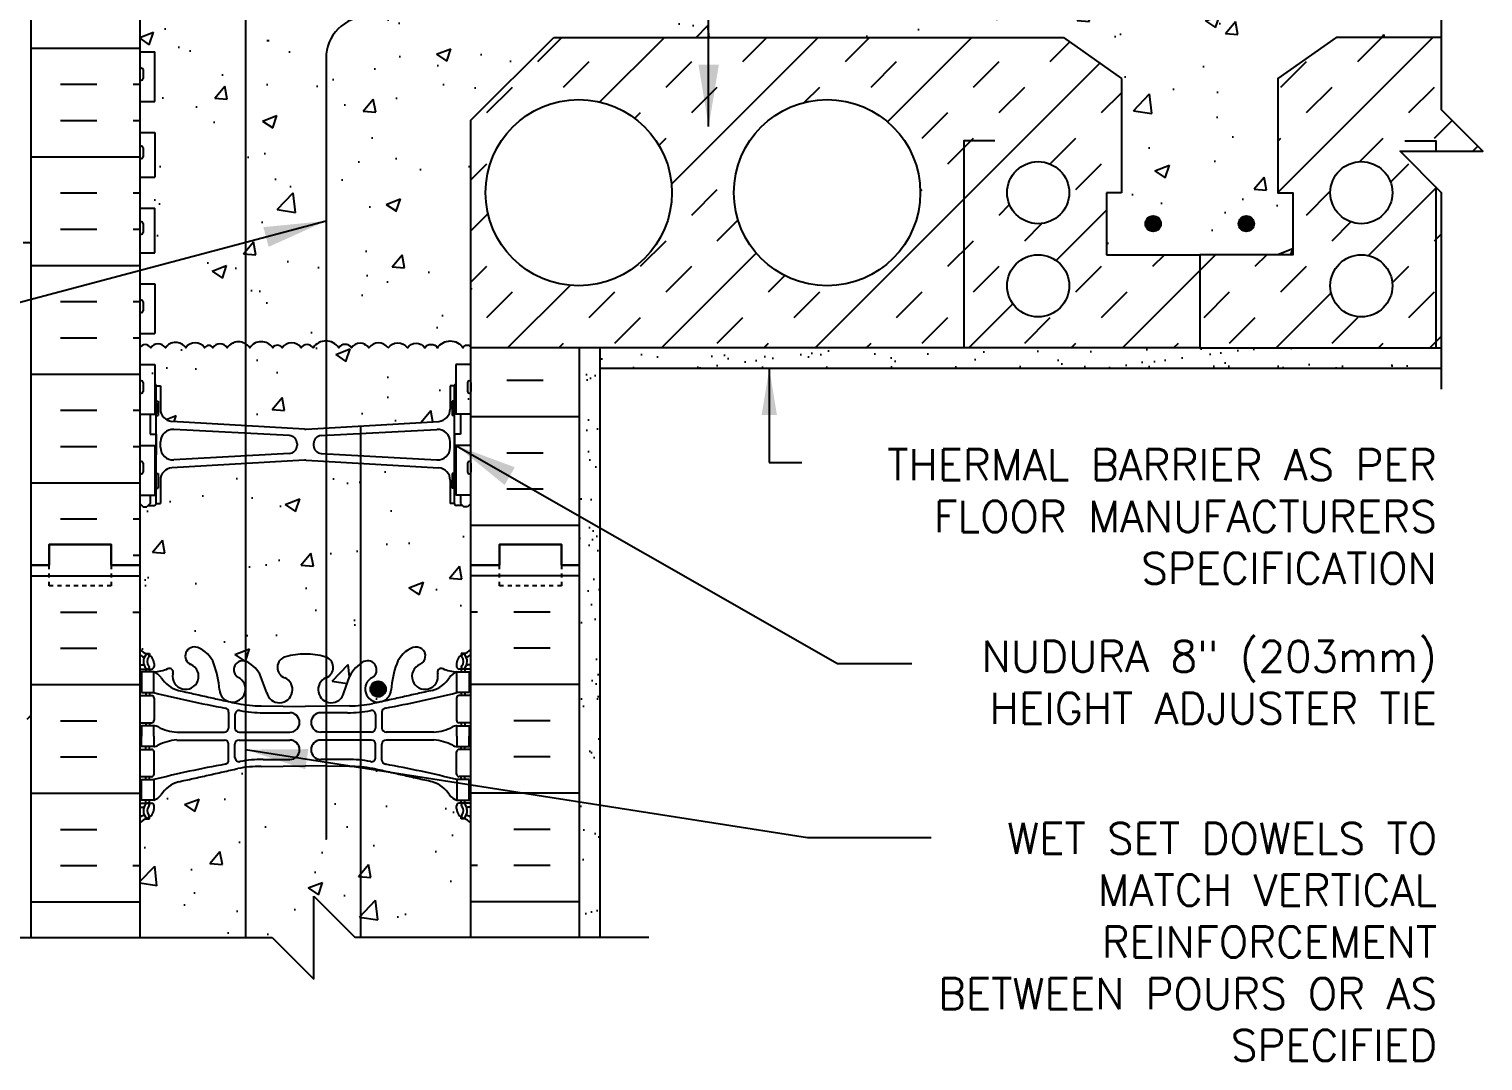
# Model space of a CAD drawing. Header units: inches. Extents: x 233.3 to 287.4, y 28.5 to 97.9.
# Drawn here: x 252.24 to 287.35, y 57.89 to 82.82 of the extents above; entities that cross this region are included whole.
import ezdxf

# ---------------------------------------------------------------- set-up
doc = ezdxf.new("R2010")
doc.units = ezdxf.units.IN
doc.header["$LTSCALE"] = 0.5
doc.header["$MEASUREMENT"] = 0
doc.linetypes.add('DASHED2', pattern=[0.375, 0.25, -0.125])
for name, color, linetype in [('HATCH', 12, 'Continuous'), ('line25', 2, 'Continuous'), ('LINE3', 3, 'Continuous'), ('LINE50', 5, 'Continuous'), ('LINE9', 9, 'Continuous'), ('TEXT', 4, 'Continuous'), ('Web_Edge', 9, 'Continuous')]:
    doc.layers.add(name, color=color, linetype=linetype)
doc.styles.add('DIM', font='romans.shx', dxfattribs={"width": 0.7})
doc.styles.add('ROMANS', font='romans.shx', dxfattribs={"height": 0.75})
doc.dimstyles.new('ext_12', dxfattribs={"dimscale": 12, "dimtxt": 0.09375, "dimasz": 0.09375, "dimexe": 0.09375, "dimexo": 0.0625, "dimgap": 0.0625, "dimtad": 1, "dimdec": 1, "dimzin": 3, "dimdsep": 46, "dimlunit": 4, "dimtxsty": 'DIM', "dimcen": 0.09, "dimdle": 0.09375, "dimclrt": 4, "dimadec": 0, "dimazin": 0, "dimtfac": 1, "dimtdec": 1, "dimtmove": 2, "dimatfit": 3, "dimfxl": 1, "dimfrac": 2, "dimtolj": 1, "dimtzin": 0, "dimarcsym": 0})
doc.dimstyles.new('ext_8', dxfattribs={"dimscale": 8, "dimtxt": 0.09375, "dimasz": 0.09375, "dimexe": 0.09375, "dimexo": 0.0625, "dimgap": 0.0625, "dimtad": 1, "dimdec": 1, "dimzin": 3, "dimdsep": 46, "dimlunit": 4, "dimtxsty": 'DIM', "dimcen": 0.09, "dimdle": 0.09375, "dimclrt": 4, "dimadec": 0, "dimazin": 0, "dimtfac": 1, "dimtdec": 1, "dimtmove": 2, "dimatfit": 3, "dimfxl": 1, "dimfrac": 2, "dimtolj": 1, "dimtzin": 0, "dimarcsym": 0})

msp = doc.modelspace()

# ---------------------------------------------------------------- hatches: boundary and pattern name
at = {"layer": 'HATCH'}
h = msp.add_hatch(dxfattribs=at)
h.set_pattern_fill('INSUL', color=256, scale=7, style=0)
h.set_pattern_definition([(0, (-2671.2536, -327.144), (0, 2.625), []), (0, (-2671.2536, -326.269), (0, 2.625), [0.875, -0.875]), (0, (-2671.2536, -325.394), (0, 2.625), [0.875, -0.875])])
h.paths.add_polyline_path([(252.283, 69.865), (252.721, 69.865), (252.721, 70.365), (254.221, 70.365), (254.221, 69.865), (254.908, 69.865), (254.908, 87.865), (254.221, 87.865), (254.221, 88.365), (252.721, 88.365), (252.721, 87.865), (252.283, 87.865)])
h = msp.add_hatch(dxfattribs=at)
h.set_pattern_fill('INSUL', color=256, scale=7, style=0)
h.set_pattern_definition([(0, (67.7753, -57.7944), (0, 2.625), []), (0, (67.7753, -56.9194), (0, 2.625), [0.875, -0.875]), (0, (67.7753, -56.0444), (0, 2.625), [0.875, -0.875])])
h.paths.add_polyline_path([(265.533, 87.865), (265.096, 87.865), (265.096, 88.365), (263.596, 88.365), (263.596, 87.865), (262.908, 87.865), (262.908, 84.615), (265.533, 84.615)])
h.paths.add_polyline_path([(265.533, 75.115), (262.908, 75.115), (262.908, 69.865), (263.596, 69.865), (263.596, 70.365), (265.096, 70.365), (265.096, 69.865), (265.533, 69.865)])
h = msp.add_hatch(dxfattribs=at)
h.set_pattern_fill('AR-CONC', color=256, scale=0.5)
h.set_pattern_definition([(50, (0, 0), (3.5863, -0.31376), [0.375, -4.125]), (355, (0, 0), (-0.693757, 3.76096), [0.3, -3.3]), (100.4514, (0.299, -0.026), (2.892544, 3.4472), [0.3187, -3.50571]), (46.1842, (0, 1), (5.336207, -0.827596), [0.5625, -6.1875]), (96.6356, (0.4447, 0.931), (4.67331, 4.87059), [0.47805, -5.25857]), (351.1842, (0, 1), (4.67331, 4.87059), [0.45, -4.95]), (21, (0.5, 0.75), (2.984535, -2.013094), [0.375, -4.125]), (326, (0.5, 0.75), (1.216577, 3.62575), [0.3, -3.3]), (71.4514, (0.7487, 0.5822), (4.20111, 1.612656), [0.3187, -3.50571]), (37.5, (0, 0), (0.0607993, 1.664469), [0, -3.26, 0, -3.35, 0, -3.3125]), (7.5, (0, 0), (1.315348, 1.972059), [0, -1.91, 0, -3.185, 0, -1.2625]), (327.5, (-1.115, 0), (2.669112, -0.1127744), [0, -1.25, 0, -3.9, 0, -5.175]), (317.5, (-1.615, 0), (2.91593, 0.500525), [0, -1.625, 0, -2.59, 0, -3.675])])
edge = h.paths.add_edge_path()
edge.add_arc((262.562, 63.278), 0.5, 46.2109, 66.4218)
edge.add_line((262.762, 63.736), (262.672, 63.736))
edge.add_line((262.672, 63.736), (262.672, 63.778))
edge.add_arc((262.812, 63.985), 0.25, 180, 235.9442, ccw=False)
edge.add_line((262.562, 63.985), (262.562, 64.052))
edge.add_arc((262.625, 64.052), 0.0625, 90, 180, ccw=False)
edge.add_line((262.625, 64.115), (262.672, 64.115))
edge.add_line((262.672, 64.115), (262.672, 64.185))
edge.add_line((262.672, 64.185), (262.567, 64.185))
edge.add_arc((262.689, 64.527), 0.364, 212.0424, 250.3387, ccw=False)
edge.add_arc((261.766, 63.916), 0.743, 34.228, 73.8107)
edge.add_spline(control_points=[(261.974, 64.63), (260.536, 64.951)], knot_values=[0, 0, 1, 1], degree=1, periodic=0)
edge.add_arc((259.98, 62.019), 2.984, 79.2546, 90.0995)
edge.add_line((259.975, 65.003), (258.908, 65.019))
edge.add_line((258.908, 65.019), (257.841, 65.003))
edge.add_arc((257.836, 62.019), 2.984, 89.9005, 100.7454)
edge.add_spline(control_points=[(257.28, 64.951), (255.842, 64.63)], knot_values=[0, 0, 1, 1], degree=1, periodic=0)
edge.add_arc((256.05, 63.916), 0.743, 106.1893, 145.772)
edge.add_arc((255.127, 64.527), 0.364, 289.6613, 327.9576, ccw=False)
edge.add_line((255.249, 64.185), (255.144, 64.185))
edge.add_line((255.144, 64.185), (255.144, 64.115))
edge.add_line((255.144, 64.115), (255.192, 64.115))
edge.add_arc((255.192, 64.052), 0.0625, 0, 90, ccw=False)
edge.add_line((255.254, 64.052), (255.254, 63.985))
edge.add_arc((255.004, 63.985), 0.25, 304.0558, 360, ccw=False)
edge.add_line((255.144, 63.778), (255.144, 63.736))
edge.add_line((255.144, 63.736), (255.054, 63.736))
edge.add_arc((255.254, 63.278), 0.5, 113.5782, 133.7891)
edge.add_line((254.908, 63.639), (254.908, 60.865))
edge.add_line((254.908, 60.865), (258.111, 60.865))
edge.add_line((258.111, 60.865), (259.111, 59.865))
edge.add_line((259.111, 59.865), (259.111, 61.865))
edge.add_line((259.111, 61.865), (260.111, 60.865))
edge.add_line((260.111, 60.865), (262.908, 60.865))
edge.add_line((262.908, 60.865), (262.908, 63.639))
h.paths.add_polyline_path([(262.908, 69.865), (262.908, 71.358), (262.828, 71.278), (262.738, 71.278), (262.708, 71.308), (262.558, 71.308, -0.414214), (262.508, 71.358), (262.408, 71.358), (262.408, 71.919, 0.405043), (262.117, 72.219), (258.914, 72.402, 0.028618), (258.891, 72.402), (255.683, 72.218, 0.390098), (255.408, 71.919), (255.408, 71.358), (255.308, 71.358, -0.414214), (255.258, 71.308), (255.108, 71.308), (255.078, 71.278), (254.988, 71.278), (254.908, 71.358), (254.908, 69.865), (254.908, 67.831, 0.088416), (255.054, 67.734), (255.144, 67.734), (255.144, 67.692, -0.249069), (255.254, 67.485), (255.254, 67.417, -0.414214), (255.192, 67.355), (255.144, 67.355), (255.144, 67.285), (255.249, 67.285, 0.085348), (255.578, 67.36, -0.669601), (255.711, 67.24, 2.087231), (256.145, 67.465, -1), (256.308, 67.873, -0.227838), (256.713, 67.449, -0.06598), (256.837, 66.84, 1.629604), (257.308, 67.141, -1.059167), (257.515, 67.523, -0.16372), (257.837, 67.17), (257.979, 66.783, 1.612474), (258.411, 67.142, -0.734872), (258.434, 67.653, -0.068475), (258.908, 67.715, -0.068475), (259.382, 67.653, -0.734872), (259.405, 67.142, 1.612474), (259.837, 66.783), (259.979, 67.17, -0.16372), (260.301, 67.523, -1.059167), (260.508, 67.141, 1.629604), (260.979, 66.84, -0.06598), (261.103, 67.449, -0.227838), (261.508, 67.873, -1), (261.671, 67.465, 2.087231), (262.105, 67.24, -0.669601), (262.238, 67.36, 0.085348), (262.567, 67.285), (262.672, 67.285), (262.672, 67.355), (262.625, 67.355, -0.414214), (262.562, 67.417), (262.562, 67.485, -0.249069), (262.672, 67.692), (262.672, 67.734), (262.762, 67.734, 0.088416), (262.908, 67.831)])
h.paths.add_polyline_path([(262.908, 80.615), (264.908, 82.615), (277.217, 82.615), (278.621, 81.625), (278.621, 78.865), (278.261, 78.865), (278.261, 77.365), (280.511, 77.365), (282.761, 77.365), (282.761, 78.865), (282.394, 78.865), (282.401, 78.873), (282.401, 81.625), (283.805, 82.615), (286.35, 82.615), (286.35, 84.615), (262.908, 84.615), (262.908, 84.394), (262.828, 84.314), (262.738, 84.314), (262.708, 84.344), (262.558, 84.344, -0.414214), (262.508, 84.394), (262.408, 84.394), (262.408, 84.777, 0.243111), (262.1, 84.615, 0.520567), (261.794, 84.615, 0.520567), (261.374, 84.615, 0.48966), (260.908, 84.615, 0.48966), (260.442, 84.615, 0.520567), (260.022, 84.615, 0.520567), (259.716, 84.615, 0.520567), (259.095, 84.615, 0.520567), (258.804, 84.615, 0.520567), (258.349, 84.615, 0.520567), (258.121, 84.615, 0.520567), (257.566, 84.615, 0.520567), (257.02, 84.615, 0.520567), (256.674, 84.615, 0.520567), (256.474, 84.615, 0.520567), (256.019, 84.615, 0.520567), (255.528, 84.615, 0.174031), (255.408, 84.7), (255.408, 84.394), (255.308, 84.394, -0.414214), (255.258, 84.344), (255.108, 84.344), (255.078, 84.314), (254.988, 84.314), (254.908, 84.394), (254.908, 84.22), (255.273, 84.22), (255.273, 83.02), (254.908, 83.02), (254.908, 82.27), (255.273, 82.27), (255.273, 81.07), (254.908, 81.07), (254.908, 80.32), (255.273, 80.32), (255.273, 79.24), (254.908, 79.24), (254.908, 78.49), (255.273, 78.49), (255.273, 77.41), (254.908, 77.41), (254.908, 76.66), (255.273, 76.66), (255.273, 75.46), (254.908, 75.46), (254.908, 75.122, -0.540212), (255.173, 75.12, -0.520567), (255.528, 75.12, -0.520567), (256.019, 75.12, -0.520567), (256.474, 75.12, -0.520567), (256.674, 75.12, -0.520567), (257.02, 75.12, -0.520567), (257.566, 75.12, -0.520567), (258.121, 75.12, -0.520567), (258.349, 75.12, -0.520567), (258.804, 75.12, -0.520567), (259.095, 75.12, -0.520567), (259.716, 75.12, -0.520567), (260.022, 75.12, -0.520567), (260.442, 75.12, -0.48966), (260.908, 75.12, -0.48966), (261.374, 75.12, -0.520567), (261.794, 75.12, -0.520567), (262.1, 75.12, -0.520567), (262.721, 75.12, -0.715411), (262.908, 75.115)])
h.paths.add_polyline_path([(255.699, 73.337, -0.405043), (255.408, 73.637), (255.358, 73.478), (255.273, 73.478), (255.273, 73.51), (254.908, 73.51), (254.908, 75.122, -0.540212), (255.173, 75.12, -0.520567), (255.528, 75.12, -0.520567), (256.019, 75.12, -0.520567), (256.474, 75.12, -0.520567), (256.674, 75.12, -0.520567), (257.02, 75.12, -0.520567), (257.566, 75.12, -0.520567), (258.121, 75.12, -0.520567), (258.349, 75.12, -0.520567), (258.804, 75.12, -0.520567), (259.095, 75.12, -0.520567), (259.716, 75.12, -0.520567), (260.022, 75.12, -0.520567), (260.442, 75.12, -0.48966), (260.908, 75.12, -0.48966), (261.374, 75.12, -0.520567), (261.794, 75.12, -0.520567), (262.1, 75.12, -0.520567), (262.721, 75.12, -0.715411), (262.908, 75.115), (262.908, 73.51), (262.508, 73.51), (262.508, 73.478), (262.458, 73.478), (262.408, 73.637, -0.390098), (262.133, 73.338), (258.908, 73.153)])
h.paths.add_polyline_path([(254.988, 74.06, -0.414214), (254.948, 74.02, -0.414214), (254.908, 74.06), (254.908, 74.28, -0.414214), (254.948, 74.32, -0.414214), (254.988, 74.28)], flags=16)
h = msp.add_hatch(dxfattribs=at)
h.set_pattern_fill('AR-SAND', color=256, scale=0.5, style=0)
h.set_pattern_definition([(37.5, (67.7753, -57.7944), (-0.0314967, 0.963412), [0, -0.76, 0, -0.85, 0, -0.8125]), (7.5, (67.7753, -57.7944), (0.8848884, 1.411073), [0, -0.41, 0, -0.685, 0, -0.2625]), (327.5, (67.1603, -57.7944), (1.557071, 0.0028295), [0, -0.25, 0, -0.9, 0, -1.175]), (317.5, (67.1603, -57.7944), (1.503063, 0.438838), [0, -0.125, 0, -0.59, 0, -0.675])])
h.paths.add_polyline_path([(266.033, 75.115), (265.533, 75.115), (265.533, 69.865), (265.533, 60.865), (266.033, 60.865)])
h = msp.add_hatch(dxfattribs=at)
h.set_pattern_fill('AR-SAND', color=256, scale=0.5, style=0)
h.set_pattern_definition([(37.5, (62.9719, 0.9771), (-0.0314967, 0.963412), [0, -0.76, 0, -0.85, 0, -0.8125]), (7.5, (62.9719, 0.9771), (0.8848884, 1.411073), [0, -0.41, 0, -0.685, 0, -0.2625]), (327.5, (62.3569, 0.9771), (1.557071, 0.0028295), [0, -0.25, 0, -0.9, 0, -1.175]), (317.5, (62.3569, 0.9771), (1.503063, 0.438838), [0, -0.125, 0, -0.59, 0, -0.675])])
h.paths.add_polyline_path([(266.033, 75.115), (266.033, 74.615), (286.35, 74.615), (286.35, 75.115), (280.511, 75.115)])
at = {"layer": 'LINE3'}
for points in [[(279.574, 78.115, 1), (279.199, 78.115, 1)], [(281.824, 78.115, 1), (281.449, 78.115, 1)], [(260.854, 66.871, 1), (260.479, 66.871, 1)]]:
    msp.add_hatch(color=256, dxfattribs=at).paths.add_polyline_path(points)

# ---------------------------------------------------------------- linework, layer by layer
at = {"layer": 'HATCH'}
for p, q in [((264.528, 82.036), (265.107, 82.615)), ((266.023, 81.056), (267.582, 82.615)), ((267.752, 79.073), (271.294, 82.615)), ((269.477, 82.036), (270.057, 82.615)), ((271.952, 82.036), (272.532, 82.615)), ((272.97, 80.579), (275.007, 82.615)), ((282.401, 78.873), (286.144, 82.615)), ((284.327, 82.036), (284.906, 82.615)), ((276.902, 82.036), (277.372, 82.506)), ((265.146, 81.417), (265.765, 82.036)), ((267.621, 81.417), (268.24, 82.036)), ((271.219, 75.115), (278.098, 81.994)), ((272.571, 81.417), (273.19, 82.036)), ((275.046, 81.417), (275.665, 82.036)), ((282.471, 81.417), (283.089, 82.036)), ((263.29, 80.799), (263.909, 81.417)), ((268.24, 80.799), (268.859, 81.417)), ((270.964, 81.048), (271.334, 81.417)), ((275.665, 80.799), (276.283, 81.417)), ((278.14, 80.799), (278.621, 81.28)), ((283.089, 80.799), (283.708, 81.417)), ((285.564, 80.799), (286.183, 81.417)), ((266.866, 80.662), (267.003, 80.799)), ((273.809, 80.18), (274.427, 80.799)), ((286.183, 80.18), (286.609, 80.606)), ((267.45, 80.008), (267.621, 80.18)), ((274.427, 79.561), (275.046, 80.18)), ((276.902, 79.561), (277.521, 80.18)), ((282.401, 80.111), (282.471, 80.18)), ((284.38, 79.615), (284.945, 80.18)), ((287.106, 79.865), (287.228, 79.988)), ((262.908, 79.179), (263.29, 79.561)), ((277.521, 78.942), (278.14, 79.561)), ((285.121, 79.118), (285.564, 79.561)), ((268.24, 78.324), (268.859, 78.942)), ((273.761, 78.895), (273.809, 78.942)), ((283.089, 78.324), (283.665, 78.899)), ((284.586, 77.345), (286.228, 78.988)), ((262.908, 77.941), (263.32, 78.354)), ((275.665, 78.324), (275.917, 78.576)), ((277.043, 77.227), (278.261, 78.445)), ((268.859, 77.705), (269.36, 78.206)), ((276.283, 77.705), (276.699, 78.121)), ((279.254, 78.254), (279.254, 78.254)), ((283.708, 77.705), (284.162, 78.159)), ((267.003, 77.086), (267.621, 77.705)), ((274.427, 77.086), (275.046, 77.705)), ((286.183, 77.705), (286.35, 77.873)), ((267.507, 75.115), (269.798, 77.407)), ((279.377, 77.086), (279.656, 77.365)), ((280.511, 76.983), (280.894, 77.365)), ((281.852, 77.086), (282.131, 77.365)), ((262.908, 76.704), (263.29, 77.086)), ((267.621, 76.467), (268.24, 77.086)), ((275.046, 76.467), (275.665, 77.086)), ((277.521, 76.467), (278.14, 77.086)), ((278.644, 75.115), (280.511, 76.983)), ((282.471, 76.467), (283.089, 77.086)), ((285.161, 76.683), (285.564, 77.086)), ((262.908, 76.527), (262.937, 76.556)), ((263.794, 75.115), (265.304, 76.625)), ((270.096, 76.467), (270.49, 76.861)), ((263.29, 75.849), (263.909, 76.467)), ((265.765, 75.849), (266.384, 76.467)), ((270.715, 75.849), (271.334, 76.467)), ((273.19, 75.849), (273.809, 76.467)), ((278.14, 75.849), (278.758, 76.467)), ((280.614, 75.849), (281.233, 76.467)), ((282.356, 75.115), (283.684, 76.444)), ((285.564, 75.849), (286.183, 76.467)), ((266.384, 75.23), (267.003, 75.849)), ((268.859, 75.23), (269.477, 75.849)), ((273.809, 75.23), (274.427, 75.849)), ((274.931, 75.115), (275.997, 76.181)), ((276.283, 75.23), (276.902, 75.849)), ((281.233, 75.23), (281.852, 75.849)), ((283.708, 75.23), (284.327, 75.849)), ((265.032, 75.115), (265.146, 75.23)), ((269.982, 75.115), (270.096, 75.23)), ((272.456, 75.115), (272.571, 75.23)), ((277.406, 75.115), (277.521, 75.23)), ((279.881, 75.115), (279.996, 75.23)), ((284.831, 75.115), (284.945, 75.23)), ((286.068, 75.115), (286.35, 75.398)), ((252.283, 69.606), (254.908, 69.606)), ((265.533, 69.606), (262.908, 69.606)), ((252.996, 68.731), (253.871, 68.731)), ((254.746, 68.731), (254.908, 68.731)), ((263.07, 68.731), (262.908, 68.731)), ((264.82, 68.731), (263.945, 68.731)), ((252.996, 67.856), (253.871, 67.856)), ((264.82, 67.856), (263.945, 67.856)), ((252.283, 66.981), (254.908, 66.981)), ((265.533, 66.981), (262.908, 66.981)), ((252.996, 66.106), (253.871, 66.106)), ((264.82, 66.106), (263.945, 66.106)), ((252.996, 65.231), (253.871, 65.231)), ((264.82, 65.231), (263.945, 65.231)), ((252.283, 64.356), (254.908, 64.356)), ((265.533, 64.356), (262.908, 64.356)), ((252.996, 63.481), (253.871, 63.481)), ((264.82, 63.481), (263.945, 63.481)), ((252.996, 62.606), (253.871, 62.606)), ((254.746, 62.606), (254.908, 62.606)), ((263.07, 62.606), (262.908, 62.606)), ((264.82, 62.606), (263.945, 62.606)), ((252.283, 61.731), (254.908, 61.731)), ((265.533, 61.731), (262.908, 61.731))]:
    msp.add_line(p, q, dxfattribs=at)
for points in [[(260.908, 75.12, 0.48966), (260.442, 75.12, 0.520567), (260.022, 75.12, 0.520567), (259.716, 75.12, 0.520567), (259.095, 75.12, 0.520567), (258.804, 75.12, 0.520567), (258.349, 75.12, 0.520567), (258.121, 75.12, 0.520567), (257.566, 75.12, 0.520567), (257.02, 75.12, 0.520567), (256.674, 75.12, 0.520567), (256.474, 75.12, 0.520567), (256.019, 75.12, 0.520567), (255.528, 75.12, 0.520567), (255.173, 75.12, 0.540212), (254.908, 75.122)], [(260.908, 75.12, -0.48966), (261.374, 75.12, -0.520567), (261.794, 75.12, -0.520567), (262.1, 75.12, -0.520567), (262.721, 75.12, -0.715411), (262.908, 75.115, -0.307914)]]:
    msp.add_lwpolyline(points, format="xyb", dxfattribs=at)
at = {"layer": 'line25'}
for p, q in [((254.908, 87.865), (254.908, 69.865)), ((262.908, 80.615), (264.908, 82.615)), ((264.908, 82.615), (277.217, 82.615)), ((277.217, 82.615), (278.621, 81.625)), ((254.908, 82.27), (255.273, 82.27)), ((255.273, 81.07), (255.273, 82.27)), ((278.621, 81.625), (278.621, 78.865)), ((254.908, 81.07), (255.273, 81.07)), ((262.908, 69.865), (262.908, 80.615)), ((254.908, 80.32), (255.273, 80.32)), ((255.273, 80.32), (255.273, 79.24)), ((254.908, 79.24), (255.273, 79.24)), ((278.621, 78.865), (278.261, 78.865)), ((278.261, 78.865), (278.261, 77.365)), ((254.908, 78.49), (255.273, 78.49)), ((255.273, 77.41), (255.273, 78.49)), ((254.908, 77.41), (255.273, 77.41)), ((278.261, 77.365), (280.511, 77.365)), ((280.511, 77.365), (280.511, 75.115)), ((254.908, 76.66), (255.273, 76.66)), ((255.273, 76.66), (255.273, 75.46)), ((254.908, 75.46), (255.273, 75.46)), ((280.511, 75.115), (262.908, 75.115)), ((254.908, 74.71), (255.273, 74.71)), ((255.273, 74.71), (255.273, 73.51)), ((262.543, 74.71), (262.543, 73.51)), ((262.908, 74.71), (262.543, 74.71)), ((254.908, 73.51), (255.273, 73.51)), ((262.908, 73.51), (262.543, 73.51)), ((254.908, 72.76), (255.273, 72.76)), ((255.273, 72.76), (255.273, 71.56)), ((262.908, 72.76), (262.543, 72.76)), ((262.543, 72.76), (262.543, 71.56)), ((254.908, 71.56), (255.273, 71.56)), ((262.908, 71.56), (262.543, 71.56)), ((254.908, 69.865), (254.908, 60.865)), ((262.908, 60.865), (262.908, 69.865))]:
    msp.add_line(p, q, dxfattribs=at)
msp.add_lwpolyline([(286.35, 82.615), (283.805, 82.615), (282.401, 81.625), (282.401, 78.865), (282.761, 78.865), (282.761, 77.365), (280.511, 77.365), (280.511, 75.115), (286.35, 75.115)], dxfattribs=at)
at = {"layer": 'LINE3'}
for p, q in [((257.463, 96.865), (257.463, 60.865)), ((260.238, 73.213), (260.238, 60.865))]:
    msp.add_line(p, q, dxfattribs=at)
msp.add_lwpolyline([(264.908, 83.115), (260.408, 83.115, 0.414214), (259.408, 82.115), (259.408, 63.241), (259.408, 63.241)], format="xyb", dxfattribs=at)
for centre in [(279.386, 78.115), (281.636, 78.115), (260.667, 66.871)]:
    msp.add_circle(centre, 0.188, dxfattribs=at)
at = {"layer": 'LINE50'}
for p, q in [((252.283, 69.865), (252.283, 87.865)), ((265.533, 69.865), (265.533, 75.115)), ((252.283, 60.865), (252.283, 69.865)), ((265.533, 60.865), (265.533, 69.865))]:
    msp.add_line(p, q, dxfattribs=at)
for points in [[(254.908, 69.865), (254.221, 69.865), (254.221, 70.365), (252.721, 70.365), (252.721, 69.865), (252.283, 69.865)], [(252.283, 69.865), (252.721, 69.865), (252.721, 70.365), (254.221, 70.365), (254.221, 69.865), (254.908, 69.865)], [(262.908, 69.865), (263.596, 69.865), (263.596, 70.365), (265.096, 70.365), (265.096, 69.865), (265.533, 69.865)], [(265.533, 69.865), (265.096, 69.865), (265.096, 70.365), (263.596, 70.365), (263.596, 69.865), (262.908, 69.865)]]:
    msp.add_lwpolyline(points, dxfattribs=at)
at = {"layer": 'LINE9'}
for p, q in [((254.908, 81.84), (254.908, 81.62)), ((254.948, 81.88), (254.948, 81.88)), ((254.988, 81.84), (254.988, 81.62)), ((254.908, 81.785), (254.908, 81.785)), ((254.908, 81.675), (254.908, 81.675)), ((254.948, 81.58), (254.948, 81.58)), ((254.908, 79.95), (254.908, 79.73)), ((254.908, 79.895), (254.908, 79.895)), ((254.908, 79.785), (254.908, 79.785)), ((254.948, 79.99), (254.948, 79.99)), ((254.988, 79.95), (254.988, 79.73)), ((254.948, 79.69), (254.948, 79.69)), ((254.908, 78.12), (254.908, 77.9)), ((254.908, 78.065), (254.908, 78.065)), ((254.908, 77.955), (254.908, 77.955)), ((254.948, 78.16), (254.948, 78.16)), ((254.988, 78.12), (254.988, 77.9)), ((252.096, 77.665), (252.283, 77.665)), ((254.948, 77.86), (254.948, 77.86)), ((254.908, 76.23), (254.908, 76.01)), ((254.948, 76.27), (254.948, 76.27)), ((254.988, 76.23), (254.988, 76.01)), ((254.908, 76.175), (254.908, 76.175)), ((254.908, 76.065), (254.908, 76.065)), ((254.948, 75.97), (254.948, 75.97)), ((266.033, 60.865), (266.033, 75.115)), ((286.35, 74.615), (266.033, 74.615)), ((254.908, 74.28), (254.908, 74.06)), ((254.908, 74.225), (254.908, 74.225)), ((254.908, 74.115), (254.908, 74.115)), ((254.948, 74.32), (254.948, 74.32)), ((254.988, 74.28), (254.988, 74.06)), ((255.308, 74.198), (255.408, 74.198)), ((255.308, 71.358), (255.308, 74.198)), ((255.308, 74.178), (255.308, 74.178)), ((255.408, 74.198), (255.408, 73.637)), ((262.408, 74.198), (262.408, 73.637)), ((262.508, 74.198), (262.408, 74.198)), ((262.508, 71.358), (262.508, 74.198)), ((262.508, 74.178), (262.508, 74.178)), ((262.828, 74.28), (262.828, 74.06)), ((262.828, 74.225), (262.828, 74.225)), ((262.828, 74.115), (262.828, 74.115)), ((262.868, 74.32), (262.868, 74.32)), ((262.908, 74.28), (262.908, 74.06)), ((254.948, 74.02), (254.948, 74.02)), ((255.308, 73.828), (255.358, 73.828)), ((255.358, 73.828), (255.358, 73.478)), ((262.508, 73.828), (262.458, 73.828)), ((262.458, 73.828), (262.458, 73.478)), ((262.868, 74.02), (262.868, 74.02)), ((255.158, 73.51), (255.158, 73.028)), ((255.308, 73.478), (255.358, 73.478)), ((262.508, 73.478), (262.458, 73.478)), ((262.658, 73.51), (262.658, 73.028)), ((258.891, 73.154), (255.683, 73.338)), ((258.525, 72.995), (255.733, 73.144)), ((258.925, 73.154), (262.133, 73.338)), ((259.291, 72.995), (262.083, 73.144)), ((255.408, 72.711), (255.408, 72.845)), ((258.708, 72.796), (258.708, 72.76)), ((259.108, 72.796), (259.108, 72.76)), ((262.408, 72.711), (262.408, 72.845)), ((254.948, 72.37), (254.948, 72.37)), ((258.891, 72.402), (255.683, 72.218)), ((258.525, 72.561), (255.733, 72.412)), ((258.925, 72.402), (262.133, 72.218)), ((259.291, 72.561), (262.083, 72.412)), ((262.868, 72.37), (262.868, 72.37)), ((254.908, 72.33), (254.908, 72.11)), ((254.908, 72.275), (254.908, 72.275)), ((254.908, 72.165), (254.908, 72.165)), ((254.948, 72.07), (254.948, 72.07)), ((254.988, 72.33), (254.988, 72.11)), ((255.308, 72.078), (255.358, 72.078)), ((255.358, 72.078), (255.358, 71.728)), ((262.458, 72.078), (262.458, 71.728)), ((262.508, 72.078), (262.458, 72.078)), ((262.828, 72.33), (262.828, 72.11)), ((262.828, 72.275), (262.828, 72.275)), ((262.828, 72.165), (262.828, 72.165)), ((262.868, 72.07), (262.868, 72.07)), ((262.908, 72.33), (262.908, 72.11)), ((255.308, 71.728), (255.358, 71.728)), ((255.408, 71.919), (255.408, 71.358)), ((262.408, 71.919), (262.408, 71.358)), ((262.508, 71.728), (262.458, 71.728)), ((254.908, 71.358), (254.988, 71.278)), ((255.158, 71.358), (255.078, 71.278)), ((255.108, 71.308), (255.258, 71.308)), ((255.158, 71.56), (255.158, 71.358)), ((255.158, 71.308), (255.258, 71.308)), ((255.308, 71.358), (255.408, 71.358)), ((262.508, 71.358), (262.408, 71.358)), ((262.708, 71.308), (262.558, 71.308)), ((262.658, 71.308), (262.558, 71.308)), ((262.658, 71.56), (262.658, 71.358)), ((262.658, 71.358), (262.738, 71.278)), ((262.908, 71.358), (262.828, 71.278)), ((254.988, 71.278), (255.078, 71.278)), ((262.828, 71.278), (262.738, 71.278)), ((259.111, 59.865), (259.111, 61.865)), ((259.111, 61.865), (260.111, 60.865)), ((251.015, 60.865), (258.111, 60.865)), ((258.111, 60.865), (259.111, 59.865)), ((267.207, 60.865), (260.111, 60.865))]:
    msp.add_line(p, q, dxfattribs=at)
at = {"layer": 'LINE9', "linetype": 'DASHED2'}
msp.add_line((252.189, 66.147), (252.283, 66.241), dxfattribs=at)
at = {"layer": 'LINE9'}
for points in [[(286.35, 74.115), (286.35, 78.865), (285.35, 79.865), (287.35, 79.865), (286.35, 80.865), (286.35, 85.615)], [(275.56, 80.115), (274.81, 80.115), (274.81, 75.115)], [(285.463, 80.115), (286.213, 80.115), (286.213, 79.865)], [(286.213, 79.003), (286.213, 75.115)], [(255.273, 73.778), (255.308, 73.778), (255.308, 73.528), (255.273, 73.528)], [(262.543, 73.778), (262.508, 73.778), (262.508, 73.528), (262.543, 73.528)], [(255.158, 73.028), (255.158, 73.028), (255.308, 73.028), (255.308, 72.528), (255.273, 72.528)], [(262.658, 73.028), (262.658, 73.028), (262.508, 73.028), (262.508, 72.528), (262.543, 72.528)], [(255.273, 71.778), (255.308, 71.778), (255.308, 72.028), (255.273, 72.028)], [(262.543, 71.778), (262.508, 71.778), (262.508, 72.028), (262.543, 72.028)]]:
    msp.add_lwpolyline(points, dxfattribs=at)
at = {"layer": 'LINE9', "linetype": 'DASHED2', "ltscale": 0.15}
for points in [[(254.221, 69.865), (254.221, 69.865), (254.221, 69.365), (252.721, 69.365), (252.721, 69.865), (252.721, 69.865)], [(265.096, 69.865), (265.096, 69.865), (265.096, 69.365), (263.596, 69.365), (263.596, 69.865), (263.596, 69.865)]]:
    msp.add_lwpolyline(points, dxfattribs=at)
at = {"layer": 'LINE9'}
for centre, radius in [((265.511, 78.865), 2.25), ((271.511, 78.865), 2.25), ((276.608, 78.865), 0.75), ((284.414, 78.865), 0.75), ((276.608, 76.615), 0.75), ((284.414, 76.615), 0.75)]:
    msp.add_circle(centre, radius, dxfattribs=at)
for centre, radius, start, end in [((254.948, 81.84), 0.04, 90, 180), ((254.948, 81.84), 0.04, 0, 90), ((254.948, 81.62), 0.04, 180, 270), ((254.948, 81.62), 0.04, 270, 0), ((254.948, 79.95), 0.04, 90, 180), ((254.948, 79.73), 0.04, 180, 270), ((254.948, 79.95), 0.04, 0, 90), ((254.948, 79.73), 0.04, 270, 0), ((254.948, 78.12), 0.04, 90, 180), ((254.948, 78.12), 0.04, 0, 90), ((254.948, 77.9), 0.04, 180, 270), ((254.948, 77.9), 0.04, 270, 0), ((254.948, 76.23), 0.04, 90, 180), ((254.948, 76.23), 0.04, 0, 90), ((254.948, 76.01), 0.04, 180, 270), ((254.948, 76.01), 0.04, 270, 0), ((254.948, 74.28), 0.04, 90, 180), ((254.948, 74.28), 0.04, 0, 90), ((255.258, 74.198), 0.05, 0, 72.5993), ((262.558, 74.198), 0.05, 107.4007, 180), ((262.868, 74.28), 0.04, 90, 180), ((262.868, 74.28), 0.04, 0, 90), ((254.948, 74.06), 0.04, 180, 270), ((254.948, 74.06), 0.04, 270, 0), ((262.868, 74.06), 0.04, 180, 270), ((262.868, 74.06), 0.04, 270, 0), ((255.708, 73.637), 0.3, 180, 265.2426), ((262.108, 73.637), 0.3, 274.7574, 0), ((255.708, 72.845), 0.3, 85.2426, 180), ((258.908, 73.354), 0.2, 265.2426, 270), ((258.908, 73.354), 0.2, 270, 274.7574), ((262.108, 72.845), 0.3, 0, 94.7574), ((255.708, 72.711), 0.3, 180, 274.7574), ((258.508, 72.796), 0.2, 0, 85.2426), ((258.508, 72.76), 0.2, 274.7574, 0), ((259.308, 72.796), 0.2, 94.7574, 180), ((259.308, 72.76), 0.2, 180, 265.2426), ((262.108, 72.711), 0.3, 265.2426, 0), ((254.948, 72.33), 0.04, 90, 180), ((254.948, 72.33), 0.04, 0, 90), ((258.908, 72.202), 0.2, 90, 94.7574), ((258.908, 72.202), 0.2, 85.2426, 90), ((262.868, 72.33), 0.04, 90, 180), ((262.868, 72.33), 0.04, 0, 90), ((254.948, 72.11), 0.04, 180, 270), ((254.948, 72.11), 0.04, 270, 0), ((255.708, 71.919), 0.3, 94.7574, 180), ((262.108, 71.919), 0.3, 0, 85.2426), ((262.868, 72.11), 0.04, 180, 270), ((262.868, 72.11), 0.04, 270, 0), ((255.258, 71.358), 0.05, 270, 0), ((262.558, 71.358), 0.05, 180, 270)]:
    msp.add_arc(centre, radius, start, end, dxfattribs=at)
at = {"layer": 'Web_Edge'}
for p, q in [((254.908, 67.455), (254.986, 67.455)), ((255.054, 67.734), (255.144, 67.734)), ((255.144, 67.734), (255.144, 67.692)), ((255.254, 67.485), (255.254, 67.417)), ((262.562, 67.485), (262.562, 67.417)), ((262.762, 67.734), (262.672, 67.734)), ((262.672, 67.734), (262.672, 67.692)), ((262.908, 67.455), (262.83, 67.455)), ((254.908, 67.355), (255.192, 67.355)), ((255.054, 67.355), (255.054, 67.285)), ((255.144, 67.355), (255.144, 67.285)), ((257.979, 66.783), (257.837, 67.17)), ((259.837, 66.783), (259.979, 67.17)), ((262.908, 67.355), (262.625, 67.355)), ((262.672, 67.355), (262.672, 67.285)), ((262.762, 67.355), (262.762, 67.285)), ((255.054, 66.785), (255.054, 66.715)), ((255.144, 66.785), (255.144, 66.715)), ((262.672, 66.785), (262.672, 66.715)), ((262.762, 66.785), (262.762, 66.715)), ((254.908, 66.715), (255.192, 66.715)), ((255.254, 66.652), (255.254, 66.117)), ((257.841, 66.467), (258.908, 66.451)), ((259.975, 66.467), (258.908, 66.451)), ((262.562, 66.652), (262.562, 66.117)), ((262.908, 66.715), (262.625, 66.715)), ((254.908, 66.055), (255.192, 66.055)), ((255.054, 66.055), (255.054, 65.985)), ((255.144, 66.055), (255.144, 65.985)), ((257.056, 66.315), (257.056, 65.93)), ((257.209, 66.253), (257.209, 65.93)), ((257.889, 66.299), (258.536, 66.299)), ((259.927, 66.299), (259.28, 66.299)), ((260.607, 66.253), (260.607, 65.93)), ((260.76, 66.315), (260.76, 65.93)), ((262.908, 66.055), (262.625, 66.055)), ((262.672, 66.055), (262.672, 65.985)), ((262.762, 66.055), (262.762, 65.985)), ((255.802, 65.829), (256.956, 65.83)), ((257.309, 65.83), (258.536, 65.83)), ((260.507, 65.83), (259.28, 65.83)), ((262.014, 65.829), (260.86, 65.83)), ((254.908, 65.415), (255.192, 65.415)), ((255.054, 65.415), (255.054, 65.485)), ((255.144, 65.415), (255.144, 65.485)), ((255.254, 64.817), (255.254, 65.352)), ((255.802, 65.64), (256.956, 65.64)), ((257.056, 65.155), (257.056, 65.54)), ((257.209, 65.217), (257.209, 65.54)), ((257.309, 65.64), (258.536, 65.64)), ((260.507, 65.64), (259.28, 65.64)), ((260.607, 65.217), (260.607, 65.54)), ((260.76, 65.155), (260.76, 65.54)), ((262.014, 65.64), (260.86, 65.64)), ((262.562, 64.817), (262.562, 65.352)), ((262.908, 65.415), (262.625, 65.415)), ((262.672, 65.415), (262.672, 65.485)), ((262.762, 65.415), (262.762, 65.485)), ((257.841, 65.003), (258.908, 65.019)), ((257.889, 65.171), (258.536, 65.171)), ((259.975, 65.003), (258.908, 65.019)), ((259.927, 65.171), (259.28, 65.171)), ((254.908, 64.755), (255.192, 64.755)), ((255.054, 64.685), (255.054, 64.755)), ((255.144, 64.685), (255.144, 64.755)), ((262.908, 64.755), (262.625, 64.755)), ((262.672, 64.685), (262.672, 64.755)), ((262.762, 64.685), (262.762, 64.755)), ((254.908, 64.115), (255.192, 64.115)), ((254.908, 64.015), (254.986, 64.015)), ((255.054, 64.115), (255.054, 64.185)), ((255.144, 64.115), (255.144, 64.185)), ((255.254, 63.985), (255.254, 64.052)), ((262.562, 63.985), (262.562, 64.052)), ((262.908, 64.115), (262.625, 64.115)), ((262.672, 64.115), (262.672, 64.185)), ((262.762, 64.115), (262.762, 64.185)), ((262.908, 64.015), (262.83, 64.015)), ((255.054, 63.736), (255.144, 63.736)), ((255.144, 63.736), (255.144, 63.778)), ((262.672, 63.736), (262.672, 63.778)), ((262.762, 63.736), (262.672, 63.736))]:
    msp.add_line(p, q, dxfattribs=at)
for points in [[(254.949, 66.785), (255.249, 66.785), (255.249, 67.285), (254.949, 67.285)], [(262.867, 66.785), (262.567, 66.785), (262.567, 67.285), (262.867, 67.285)], [(254.949, 64.685), (255.249, 64.685), (255.249, 64.185), (254.949, 64.185)], [(262.867, 64.685), (262.567, 64.685), (262.567, 64.185), (262.867, 64.185)]]:
    msp.add_lwpolyline(points, close=True, dxfattribs=at)
for points in [[(255.249, 65.735), (255.249, 65.985), (254.949, 65.985), (254.949, 65.735)], [(255.249, 65.735), (255.249, 65.485), (254.949, 65.485), (254.949, 65.735)], [(262.567, 65.735), (262.567, 65.985), (262.867, 65.985), (262.867, 65.735)], [(262.567, 65.735), (262.567, 65.485), (262.867, 65.485), (262.867, 65.735)]]:
    msp.add_lwpolyline(points, dxfattribs=at)
for centre, radius, start, end in [((255.254, 68.192), 0.5, 226.2109, 250.5288), ((256.227, 67.669), 0.22, 68.1963, 248.1963), ((256.069, 67.24), 0.677, 21.1239, 69.3197), ((261.747, 67.24), 0.677, 110.6803, 158.8761), ((261.589, 67.669), 0.22, 291.8037, 111.8037), ((262.562, 68.192), 0.5, 289.4712, 313.7891), ((255.254, 68.192), 0.6, 234.7832, 245.0748), ((254.986, 67.474), 0.0196, 269.4032, 15.4901), ((255.248, 67.539), 0.25, 140.1145, 222.4609), ((254.992, 67.629), 0.021, 343.464, 63.9957), ((255.09, 67.67), 0.045, 321.448, 139.1879), ((255.096, 67.401), 0.045, 222.4609, 42.4609), ((255.004, 67.485), 0.25, 0, 70.5288), ((255.248, 67.539), 0.16, 140.0001, 222.4609), ((256.018, 67.178), 0.314, 168.5886, 66.1916), ((254.478, 66.675), 2.365, 4.3895, 20.0015), ((257.401, 67.338), 0.217, 65.5264, 238.537), ((257.15, 66.868), 0.75, 23.6938, 62.9705), ((258.502, 67.394), 0.268, 104.7892, 250.0338), ((258.896, 65.961), 1.754, 89.6229, 105.2918), ((258.92, 65.961), 1.754, 74.7082, 90.3771), ((259.314, 67.394), 0.268, 289.9662, 75.2108), ((260.666, 66.868), 0.75, 117.0295, 156.3062), ((260.415, 67.338), 0.217, 301.463, 114.4736), ((263.338, 66.675), 2.365, 159.9985, 175.6105), ((261.798, 67.178), 0.314, 113.8084, 11.4114), ((262.812, 67.485), 0.25, 109.4712, 180), ((262.72, 67.401), 0.045, 137.5391, 317.5391), ((262.726, 67.67), 0.045, 40.8121, 218.552), ((262.568, 67.539), 0.16, 317.5391, 39.9999), ((262.568, 67.539), 0.25, 317.5391, 39.8855), ((262.824, 67.629), 0.021, 116.0043, 196.536), ((262.83, 67.474), 0.0196, 164.5099, 270.5968), ((262.562, 68.192), 0.6, 294.9252, 305.2168), ((255.192, 67.417), 0.0625, 270, 0), ((255.194, 68.281), 0.997, 273.1538, 293.1467), ((255.127, 66.942), 0.364, 34.9775, 70.3387), ((256.05, 67.553), 0.743, 212.7919, 253.8107), ((255.62, 67.273), 0.0968, 340.1551, 110.4331), ((257.149, 66.871), 0.314, 182.7357, 63.9348), ((258.284, 66.855), 0.314, 193.4146, 66.1916), ((259.532, 66.855), 0.314, 113.8084, 346.5854), ((260.667, 66.871), 0.314, 116.0652, 357.2643), ((261.766, 67.553), 0.743, 286.1893, 327.2081), ((262.196, 67.273), 0.0968, 69.5669, 199.8449), ((262.622, 68.281), 0.997, 246.8533, 266.8462), ((262.689, 66.942), 0.364, 109.6613, 145.0225), ((262.625, 67.417), 0.0625, 180, 270), ((262.058, 94.205), 28.253, 256.0552, 259.6343), ((255.758, 94.205), 28.253, 280.3657, 283.9448), ((255.192, 66.652), 0.0625, 0, 90), ((256.956, 66.315), 0.1, 360, 79.6343), ((257.836, 69.451), 2.984, 259.2546, 270.0995), ((259.98, 69.451), 2.984, 269.9005, 280.7454), ((260.86, 66.315), 0.1, 100.3657, 180), ((262.625, 66.652), 0.0625, 90, 180), ((255.192, 66.117), 0.0625, 270, 0), ((257.309, 66.253), 0.1, 79.2546, 180), ((257.884, 69.283), 2.984, 259.2546, 270.0995), ((258.536, 66.064), 0.234, 270, 90), ((259.28, 66.064), 0.234, 90, 270), ((259.932, 69.283), 2.984, 269.9005, 280.7454), ((260.507, 66.253), 0.1, 0, 100.7454), ((262.625, 66.117), 0.0625, 180, 270), ((255.245, 65.766), 0.219, 60.4937, 88.92), ((255.887, 66.986), 1.16, 242.5844, 265.8032), ((256.956, 65.93), 0.1, 270.0388, 360), ((257.309, 65.93), 0.1, 180, 270), ((260.507, 65.93), 0.1, 270, 0), ((260.86, 65.93), 0.1, 180, 269.9612), ((261.929, 66.986), 1.16, 274.1968, 297.4156), ((262.571, 65.766), 0.219, 91.08, 119.5063), ((255.192, 65.352), 0.0625, 0, 90), ((255.245, 65.704), 0.219, 271.08, 299.5063), ((255.887, 64.484), 1.16, 94.1968, 117.4156), ((256.956, 65.54), 0.1, 0, 89.9612), ((257.309, 65.54), 0.1, 90, 180), ((258.536, 65.405), 0.234, 270, 90), ((259.28, 65.405), 0.234, 90, 270), ((260.507, 65.54), 0.1, 0, 90), ((260.86, 65.54), 0.1, 90.0388, 180), ((261.929, 64.484), 1.16, 62.5844, 85.8032), ((262.571, 65.704), 0.219, 240.4937, 268.92), ((262.625, 65.352), 0.0625, 90, 180), ((262.058, 37.264), 28.253, 100.3657, 103.9448), ((256.956, 65.155), 0.1, 280.3657, 0), ((257.309, 65.217), 0.1, 180, 280.7454), ((257.836, 62.019), 2.984, 89.9005, 100.7454), ((257.884, 62.187), 2.984, 89.9005, 100.7454), ((259.932, 62.187), 2.984, 79.2546, 90.0995), ((259.98, 62.019), 2.984, 79.2546, 90.0995), ((260.507, 65.217), 0.1, 259.2546, 0), ((260.86, 65.155), 0.1, 180, 259.6343), ((255.758, 37.264), 28.253, 76.0552, 79.6343), ((255.192, 64.817), 0.0625, 270, 0), ((256.05, 63.916), 0.743, 106.1893, 147.2081), ((261.766, 63.916), 0.743, 32.7919, 73.8107), ((262.625, 64.817), 0.0625, 180, 270), ((255.127, 64.527), 0.364, 289.6613, 325.0225), ((262.689, 64.527), 0.364, 214.9775, 250.3387), ((254.986, 63.995), 0.0196, 344.5099, 90.5968), ((255.248, 63.93), 0.25, 137.5391, 219.8855), ((255.096, 64.069), 0.045, 317.5391, 137.5391), ((255.004, 63.985), 0.25, 289.4712, 360), ((255.248, 63.93), 0.16, 137.5391, 219.9999), ((255.192, 64.052), 0.0625, 360, 90), ((262.625, 64.052), 0.0625, 90, 180), ((262.812, 63.985), 0.25, 180, 250.5288), ((262.72, 64.069), 0.045, 42.4609, 222.4609), ((262.568, 63.93), 0.16, 320.0001, 42.4609), ((262.568, 63.93), 0.25, 320.1145, 42.4609), ((262.83, 63.995), 0.0196, 89.4032, 195.4901), ((255.254, 63.278), 0.6, 114.9252, 125.2168), ((255.254, 63.278), 0.5, 109.4712, 133.7891), ((254.992, 63.841), 0.021, 296.0043, 16.536), ((255.09, 63.799), 0.045, 220.8121, 38.552), ((262.726, 63.799), 0.045, 141.448, 319.1879), ((262.562, 63.278), 0.5, 46.2109, 70.5288), ((262.824, 63.841), 0.021, 163.464, 243.9957), ((262.562, 63.278), 0.6, 54.7832, 65.0748)]:
    msp.add_arc(centre, radius, start, end, dxfattribs=at)
for points in [[(255.842, 66.839), (257.28, 66.519)], [(261.974, 66.839), (260.536, 66.519)], [(255.842, 64.63), (257.28, 64.951)], [(261.974, 64.63), (260.536, 64.951)]]:
    msp.add_open_spline(points, degree=1, dxfattribs=at)

# ---------------------------------------------------------------- texts
at = {"layer": 'TEXT', "char_height": 0.75, "attachment_point": 6, "style": 'ROMANS'}
for s, insert, width in [('THERMAL BARRIER AS PER FLOOR MANUFACTURERS SPECIFICATION', (286.235, 71.041), 17.24655), ('NUDURA 8" (203mm) HEIGHT ADJUSTER TIE', (286.235, 67.034), 13.48003), ('WET SET DOWELS TO MATCH VERTICAL REINFORCEMENT BETWEEN POURS OR AS SPECIFIED', (286.243, 60.762), 13.18701)]:
    msp.add_mtext(s, dxfattribs=dict(at, insert=insert, width=width))

# ---------------------------------------------------------------- leaders
at = {"layer": 'TEXT'}
for points, dimstyle, override in [([(268.65, 80.461), (268.65, 90.034), (269.584, 90.034)], 'ext_8', {"dimasz": 0.1875, "dimtad": 0}), ([(259.408, 78.18), (249.01, 75.411), (244.4, 75.411)], 'ext_8', {"dimasz": 0.1875, "dimtad": 0}), ([(270.114, 74.619), (270.114, 72.346), (270.901, 72.346)], 'ext_12', {"dimgap": 0.0625, "dimtad": 0}), ([(262.543, 72.76), (271.764, 67.488), (273.561, 67.488)], 'ext_8', {"dimasz": 0.1875, "dimtad": 0}), ([(257.463, 65.408), (271.038, 63.287), (274.027, 63.287)], 'ext_8', {"dimasz": 0.1875, "dimtad": 0})]:
    msp.add_leader(points, dimstyle=dimstyle, override=override, dxfattribs=at)

doc.saveas('drawing.dxf')
